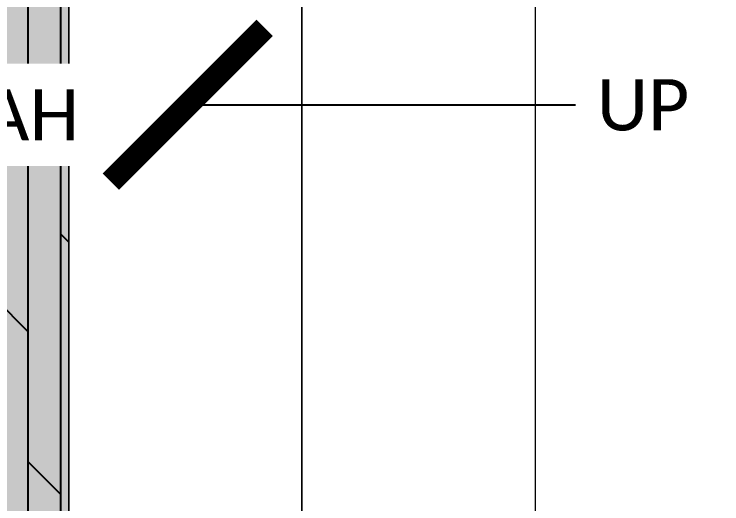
# Model space of a CAD drawing. Header units: millimetres. Extents: x -2842 to 18480, y -2414 to 14540.
# Drawn here: x 13534 to 14915, y 5916 to 6872 of the extents above; entities that cross this region are included whole.
import ezdxf

# ---------------------------------------------------------------- set-up
doc = ezdxf.new("R2010")
doc.units = ezdxf.units.MM
doc.header["$LTSCALE"] = 150
doc.layers.add('ad-Arrow', color=32, linetype='Continuous')
doc.layers.add('ad-Text main', color=7, linetype='Continuous')
doc.layers.add('ad-Verandah', color=7, linetype='Continuous', true_color=0xa57c52)
doc.styles.add('6 U T S R N_Corridor-Basement$0$Standard', font='arial.ttf')
doc.styles.get("Standard").update_dxf_attribs({"font": 'calibril.ttf'})
doc.dimstyles.new('A-100-DIM-INT (MM-FT)', dxfattribs={"dimscale": 50, "dimtxt": 2.4, "dimasz": 1, "dimexe": 5, "dimexo": 100, "dimgap": 1, "dimtad": 0, "dimdec": 0, "dimdsep": 46, "dimtxsty": 'Standard', "dimblk": 'ARCHTICK', "dimcen": 0.025, "dimse1": 1, "dimse2": 1, "dimclrd": 256, "dimclre": 256, "dimclrt": 256, "dimazin": 2, "dimtfac": 1, "dimtdec": 0, "dimtix": 1, "dimtmove": 2, "dimatfit": 3, "dimldrblk": 'ARCHTICK', "dimfxl": 1, "dimtolj": 1, "dimtzin": 0, "dimarcsym": 0})

# ---------------------------------------------------------------- blocks, each defined once
blk = doc.blocks.new('_ArchTick')
at = {"color": 0, "linetype": 'ByBlock', "const_width": 0.15}
blk.add_lwpolyline([(-0.5, -0.5), (0.5, 0.5)], dxfattribs=at)
blk = doc.blocks.new('zw$6540')
at = {"layer": 'ad-Text main', "insert": (13032, 6674.8), "char_height": 100, "width": 1199.585, "attachment_point": 5, "bg_fill": 2}
blk.add_mtext("5' WIDE VERANDAH", dxfattribs=at)
blk = doc.blocks.new('zw$6CCD')
at = {"layer": 'ad-Verandah', "transparency": 33554534}
h = blk.add_hatch(color=256, dxfattribs=at)
h.dxf.hatch_style = 1
h.paths.add_polyline_path([(6195, -13620), (12120, -13620), (12120, -4745), (13640, -4745), (13640, -8875), (14550, -8875), (14550, -14850), (6195, -14850)])
at = {"layer": 'ad-Verandah', "transparency": 33554687}
h = blk.add_hatch(dxfattribs=at)
h.set_pattern_fill('DOLMIT', color=256, scale=10, angle=90)
h.set_pattern_definition([(90, (6195, -14830), (-63.5, 2e-14), []), (135, (6195, -14830), (-127, -127), [89.8026, -179.605])])
h.paths.add_polyline_path([(6195, -13620), (12120, -13620), (12120, -4745), (13640, -4745), (13640, -8875), (14550, -8875), (14550, -14850), (6195, -14850)])
at = {"layer": 'ad-Verandah', "lineweight": 9}
for points in [[(6195, -13620), (12120, -13620), (12120, -4745), (13640, -4745), (13640, -8875), (14550, -8875), (14550, -14850), (6195, -14850)], [(14095, -7725), (13640, -7725), (13640, -6125), (14095, -6125)], [(14550, -7725), (14095, -7725), (14095, -6125), (14550, -6125)]]:
    blk.add_lwpolyline(points, close=True, dxfattribs=at)
at = {"layer": 'ad-Text main', "insert": (14760.8, -6925.7, 0), "char_height": 100, "width": 207.6, "attachment_point": 5, "style": '6 U T S R N_Corridor-Basement$0$Standard', "bg_fill": 2}
blk.add_mtext('{\\fCalibri Light|b0|i0|c0|p34;UP}', dxfattribs=at)
at = {"layer": 'ad-Arrow'}
blk.add_leader([(13872.3, -6925), (14628.9, -6925)], dimstyle='A-100-DIM-INT (MM-FT)', override={"dimscale": 1, "dimasz": 300, "dimgap": 50, "dimtad": 0}, dxfattribs=at)

msp = doc.modelspace()

# ---------------------------------------------------------------- block references
at = {"layer": 'ad-Verandah'}
msp.add_blockref('zw$6CCD', (0, 13620), dxfattribs=at)

# ---------------------------------------------------------------- next in the draw order: block references
at = {"layer": 'ad-Text main'}
msp.add_blockref('zw$6540', (0, 0), dxfattribs=at)

doc.saveas('drawing.dxf')
